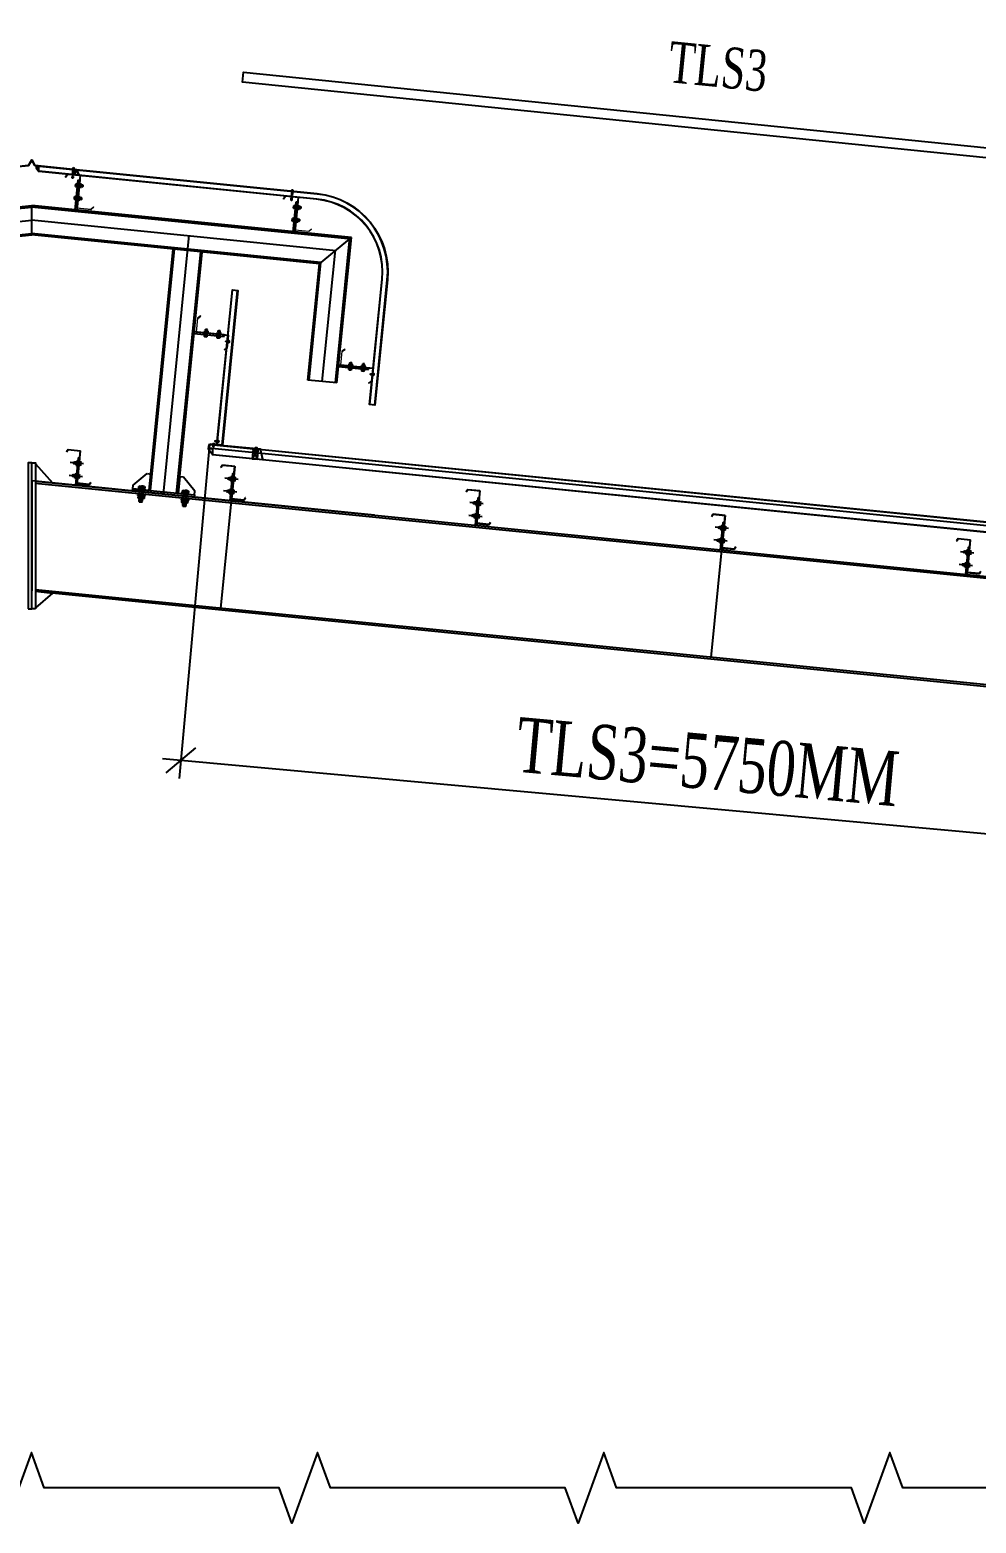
# Model space of a CAD drawing. Header units: inches. Extents: x 315041 to 662841, y -45540 to -35018.
# Drawn here: x 331687.3 to 331739.1, y -36460.6 to -36378.8 of the extents above; entities that cross this region are included whole.
import ezdxf

# ---------------------------------------------------------------- set-up
doc = ezdxf.new("R2010")
doc.units = ezdxf.units.IN
doc.header["$MEASUREMENT"] = 0
doc.linetypes.add('CENTER2', pattern=[28.575, 19.05, -3.175, 3.175, -3.175])
doc.linetypes.add('ketcau-1', pattern=[2, 1, 1])
for name, color, linetype in [('2', 2, 'Continuous'), ('251', 251, 'Continuous'), ('2NET-VE', 8, 'Continuous'), ('3', 3, 'Continuous'), ('5', 5, 'Continuous'), ('7', 7, 'Continuous'), ('8', 8, 'Continuous'), ('DIM', 8, 'Continuous'), ('flashing', 6, 'Continuous'), ('GIANG', 1, 'Continuous'), ('ketcau-8', 8, 'Continuous'), ('ROOFING', 4, 'Continuous'), ('STRUCTURE', 1, 'Continuous')]:
    doc.layers.add(name, color=color, linetype=linetype)
doc.layers.add('XG', color=128, linetype='Continuous', lineweight=13)
doc.styles.add('ST1', font='times.ttf', dxfattribs={"width": 0.7})
doc.dimstyles.new('100', dxfattribs={"dimtxt": 3, "dimasz": 1.5, "dimexe": 1, "dimexo": 0, "dimgap": 1, "dimtad": 1, "dimdec": 0, "dimlfac": 100, "dimzin": 0, "dimdsep": 46, "dimtxsty": 'ST1', "dimblk": 'OBLIQUE', "dimcen": 1, "dimdle": 1, "dimclrd": 8, "dimclre": 8, "dimclrt": 3, "dimadec": 0, "dimazin": 0, "dimtfac": 1, "dimtdec": 0, "dimtix": 1, "dimtmove": 1, "dimatfit": 3, "dimfxl": 0, "dimtfill": 1, "dimtolj": 1, "dimtzin": 0, "dimlwd": -1, "dimlwe": -1, "dimarcsym": 1})

# ---------------------------------------------------------------- blocks, each defined once
blk = doc.blocks.new('bl1')
at = {"layer": '8', "linetype": 'ketcau-1'}
for p, q in [((68, 400), (-100, 352)), ((100, 361), (-100, 304)), ((100, 313), (-100, 257)), ((-79, 226), (-79, 50)), ((79, 226), (79, 50))]:
    blk.add_line(p, q, dxfattribs=at)
for points in [[(-250, 0), (250, 0), (250, 50), (-250, 50)], [(-100, 250), (100, 250), (100, 400), (-100, 400)]]:
    blk.add_lwpolyline(points, close=True, dxfattribs=at)
blk.add_lwpolyline([(-200, 226, -0.4036469), (-79, 226, -0.3083553), (79, 226, -0.4058199), (200, 226, -2.464147)], format="xyb", dxfattribs=at)
for points in [[(-200, 226), (-200, 50), (200, 50), (200, 226)], [(145, 250), (-143, 250)]]:
    blk.add_lwpolyline(points, dxfattribs=at)
blk = doc.blocks.new('bl2')
at = {"layer": '8', "linetype": 'ketcau-1'}
for p, q in [((-79, 226), (-79, 50)), ((79, 226), (79, 50))]:
    blk.add_line(p, q, dxfattribs=at)
blk.add_lwpolyline([(-250, 0), (250, 0), (250, 50), (-250, 50)], close=True, dxfattribs=at)
blk.add_lwpolyline([(-200, 226, -0.4036469), (-79, 226, -0.3083553), (79, 226, -0.4058199), (200, 226, -2.464147)], format="xyb", dxfattribs=at)
for points in [[(-200, 226), (-200, 50), (200, 50), (200, 226)], [(145, 250), (-143, 250)]]:
    blk.add_lwpolyline(points, dxfattribs=at)
blk = doc.blocks.new('bllkm24')
at = {"layer": '251', "linetype": 'Continuous'}
h = blk.add_hatch(color=256, dxfattribs=at)
h.paths.add_polyline_path([(0.03, 0.063, -0.240581), (0.05, 0.074), (0.011, 0.074, -0.240581)])
h.paths.add_polyline_path([(-0.05, 0.074, -0.240581), (-0.03, 0.063, -0.240581), (-0.011, 0.074)])
h = blk.add_hatch(color=256, dxfattribs=at)
h.paths.add_polyline_path([(-0.035, -0.189, -0.192582), (-0.052, -0.196), (-0.017, -0.196, -0.192582)])
h.paths.add_polyline_path([(-0.017, -0.136), (-0.052, -0.136, -0.192582), (-0.035, -0.143, -0.192582)])
h.paths.add_polyline_path([(0.017, -0.136, -0.192582), (0.035, -0.143, -0.192582), (0.052, -0.136)])
h.paths.add_polyline_path([(0.035, -0.189, -0.192582), (0.017, -0.196), (0.052, -0.196, -0.192582)])
blk.add_line((0.03, 0.014), (0.03, 0.064), dxfattribs=at)
at = {"layer": '5', "linetype": 'Continuous', "ltscale": 0.2}
blk.add_line((0, 0.101), (0, -0.283), dxfattribs=at)
at = {"layer": '8', "linetype": 'Continuous'}
for p, q in [((-0.08, 0.014), (0.08, 0.014)), ((-0.08, 0.014), (-0.08, 0)), ((-0.08, 0), (0.08, 0)), ((-0.069, 0.014), (-0.069, 0.064)), ((-0.05, 0.074), (0.05, 0.074)), ((-0.04, -0.122), (-0.04, 0)), ((-0.03, 0.014), (-0.03, 0.064)), ((0.04, -0.122), (0.04, 0)), ((0.069, 0.014), (0.069, 0.064)), ((0.08, 0.014), (0.08, 0)), ((-0.08, -0.122), (0.08, -0.122)), ((-0.08, -0.122), (-0.08, -0.136)), ((-0.08, -0.136), (0.08, -0.136)), ((-0.069, -0.143), (-0.069, -0.189)), ((0.052, -0.196), (-0.052, -0.196)), ((0.049, -0.136), (-0.049, -0.136)), ((-0.04, -0.209), (-0.04, -0.196)), ((-0.032, -0.216), (-0.04, -0.209)), ((-0.04, -0.257), (-0.032, -0.252)), ((-0.032, -0.264), (-0.04, -0.257)), ((-0.035, -0.143), (-0.035, -0.189)), ((-0.035, -0.143), (-0.035, -0.189)), ((-0.032, -0.264), (0, -0.266)), ((-0.032, -0.264), (-0.032, -0.268)), ((0.032, -0.268), (-0.032, -0.268)), ((0.04, -0.205), (-0.02, -0.205)), ((-0.02, -0.205), (0.032, -0.21)), ((0, -0.268), (0, -0.266)), ((0, -0.266), (0, -0.268)), ((0.032, -0.21), (0.04, -0.205)), ((0.04, -0.217), (0.032, -0.21)), ((0.032, -0.222), (0.04, -0.217)), ((0.036, -0.262), (0.032, -0.258)), ((0.032, -0.268), (0.036, -0.262)), ((0.035, -0.143), (0.035, -0.189)), ((0.04, -0.205), (0.04, -0.196)), ((0.069, -0.143), (0.069, -0.189)), ((0.08, -0.122), (0.08, -0.136))]:
    blk.add_line(p, q, dxfattribs=at)
for points in [[(-0.032, -0.228), (-0.04, -0.221), (-0.032, -0.216), (0.032, -0.222), (0.04, -0.229), (0.032, -0.234)], [(-0.032, -0.24), (-0.04, -0.233), (-0.032, -0.228), (0.032, -0.234), (0.04, -0.241), (0.032, -0.246)], [(-0.032, -0.252), (-0.04, -0.245), (-0.032, -0.24), (0.032, -0.246), (0.04, -0.253), (0.032, -0.258)]]:
    blk.add_lwpolyline(points, close=True, dxfattribs=at)
for centre, radius, start, end in [((-0.05, 0.049), 0.0243, 35.0994, 142.2338), ((-0.01, 0.049), 0.0243, 89.2082, 144.9006), ((0.01, 0.049), 0.0243, 35.0994, 90.7918), ((0.05, 0.049), 0.0243, 37.7662, 144.9006), ((-0.052, -0.161), 0.0251, 46.3972, 133.6028), ((-0.052, -0.171), 0.0251, 226.3972, 313.6028), ((-0.017, -0.161), 0.0251, 90, 133.6028), ((-0.017, -0.171), 0.0251, 226.3972, 270), ((0.017, -0.161), 0.0251, 46.3972, 90), ((0.017, -0.171), 0.0251, 270, 313.6028), ((0.052, -0.161), 0.0251, 46.3972, 133.6028), ((0.052, -0.171), 0.0251, 226.3972, 313.6028)]:
    blk.add_arc(centre, radius, start, end, dxfattribs=at)
blk = doc.blocks.new('*U235')
at = {"layer": '2NET-VE', "ltscale": 0.5}
for p, q in [((0, 8), (9, 8)), ((23, 7), (23, 7)), ((0, -8), (9, -8)), ((23, -7), (23, -7))]:
    blk.add_line(p, q, dxfattribs=at)
at = {"layer": '7', "linetype": 'Continuous'}
for p, q in [((22, 6), (23, 8)), ((22, -6), (24, 6)), ((23, 8), (24, 6)), ((24, 6), (25, 8)), ((24, -6), (26, 6)), ((25, 8), (26, 6)), ((26, 6), (27, 8)), ((26, -6), (28, 6)), ((27, 8), (28, 6)), ((28, 6), (29, 8)), ((28, -6), (30, 6)), ((29, 8), (30, 6)), ((30, 6), (31, 8)), ((30, -6), (32, 6)), ((30, -6), (32, 6)), ((31, 8), (32, 6)), ((32, 6), (33, 8)), ((32, -6), (34, 6)), ((33, 8), (34, 6)), ((34, 6), (35, 8)), ((34, -6), (35, 6)), ((34, -6), (35, 6)), ((34, -6), (35, 6)), ((35, 8), (35, 6)), ((35, 6), (37, 8)), ((36, -6), (37, 6)), ((37, 8), (37, 6)), ((42, 6), (37, 6)), ((42, 6), (42, -6)), ((22, -6), (23, -8)), ((22, -6), (22, -6)), ((22, -6), (22, -6)), ((23, -8), (24, -6)), ((24, -6), (25, -8)), ((25, -8), (26, -6)), ((26, -6), (27, -8)), ((27, -8), (28, -6)), ((28, -6), (29, -8)), ((29, -8), (30, -6)), ((30, -6), (31, -8)), ((31, -8), (32, -6)), ((32, -6), (33, -8)), ((33, -8), (34, -6)), ((34, -6), (35, -8)), ((35, -8), (36, -6)), ((36, -6), (42, -6))]:
    blk.add_line(p, q, dxfattribs=at)
at = {"layer": '8', "linetype": 'Continuous'}
for p, q in [((-10, 9), (-10, 12)), ((-10, -12), (-10, 12)), ((-1, 15), (-9, 15)), ((-1, 9), (-9, 9)), ((0, 9), (0, 12)), ((0, -12), (0, 12)), ((9, -18), (9, 18)), ((9, 18), (11, 18)), ((11, -18), (11, 18)), ((11, 9), (11, 12)), ((11, -12), (11, 12)), ((12, 15), (21, 15)), ((13, 9), (20, 9)), ((22, 9), (22, 12)), ((22, -12), (22, 12)), ((-10, -9), (-10, -12)), ((-1, -9), (-9, -9)), ((-9, -15), (-1, -15)), ((0, -9), (0, -12)), ((9, -18), (11, -18)), ((11, -9), (11, -12)), ((21, -15), (12, -15)), ((13, -9), (20, -9)), ((22, -9), (22, -12))]:
    blk.add_line(p, q, dxfattribs=at)
at = {"layer": '8', "ltscale": 10}
blk.add_line((-33, 0), (65, 0), dxfattribs=at)
at = {"layer": '8', "linetype": 'Continuous'}
for centre, radius, start, end in [((-5, 12), 5.58, 146.602, 180), ((-6, 12), 4.1, 180, 228.5476), ((-6, 6), 4.1, 131.4524, 180), ((-6, 12), 5.58, 0, 33.398), ((-4, 12), 4.1, 311.4524, 0), ((-4, 6), 4.1, 0, 48.5476), ((17, 12), 5.58, 146.602, 180), ((16, 12), 4.1, 180, 228.5476), ((16, 6), 4.1, 131.4524, 180), ((18, 12), 4.1, 311.4524, 0), ((18, 6), 4.1, 0, 48.5476), ((16, 12), 5.58, 0, 33.398), ((-6, -6), 4.1, 180, 228.5476), ((-6, -12), 4.1, 131.4524, 180), ((-5, -12), 5.58, 180, 213.398), ((-4, -6), 4.1, 311.4524, 0), ((-4, -12), 4.1, 0, 48.5476), ((-6, -12), 5.58, 326.602, 0), ((16, -6), 4.1, 180, 228.5476), ((16, -12), 4.1, 131.4524, 180), ((17, -12), 5.58, 180, 213.398), ((18, -6), 4.1, 311.4524, 0), ((18, -12), 4.1, 0, 48.5476), ((16, -12), 5.58, 326.602, 0)]:
    blk.add_arc(centre, radius, start, end, dxfattribs=at)
blk = doc.blocks.new('*U234')
at = {"layer": '2NET-VE', "ltscale": 0.5}
for p, q in [((0, 8), (9, 8)), ((23, 7), (23, 7)), ((0, -8), (9, -8)), ((23, -7), (23, -7))]:
    blk.add_line(p, q, dxfattribs=at)
at = {"layer": '7', "linetype": 'Continuous'}
for p, q in [((22, 6), (23, 8)), ((22, -6), (24, 6)), ((23, 8), (24, 6)), ((24, 6), (25, 8)), ((24, -6), (26, 6)), ((25, 8), (26, 6)), ((26, 6), (27, 8)), ((26, -6), (28, 6)), ((27, 8), (28, 6)), ((28, 6), (29, 8)), ((28, -6), (30, 6)), ((29, 8), (30, 6)), ((30, 6), (31, 8)), ((30, -6), (32, 6)), ((30, -6), (32, 6)), ((31, 8), (32, 6)), ((32, 6), (33, 8)), ((32, -6), (34, 6)), ((33, 8), (34, 6)), ((34, 6), (35, 8)), ((34, -6), (35, 6)), ((34, -6), (35, 6)), ((34, -6), (35, 6)), ((35, 8), (35, 6)), ((35, 6), (37, 8)), ((36, -6), (37, 6)), ((37, 8), (37, 6)), ((42, 6), (37, 6)), ((42, 6), (42, -6)), ((22, -6), (23, -8)), ((22, -6), (22, -6)), ((22, -6), (22, -6)), ((23, -8), (24, -6)), ((24, -6), (25, -8)), ((25, -8), (26, -6)), ((26, -6), (27, -8)), ((27, -8), (28, -6)), ((28, -6), (29, -8)), ((29, -8), (30, -6)), ((30, -6), (31, -8)), ((31, -8), (32, -6)), ((32, -6), (33, -8)), ((33, -8), (34, -6)), ((34, -6), (35, -8)), ((35, -8), (36, -6)), ((36, -6), (42, -6))]:
    blk.add_line(p, q, dxfattribs=at)
at = {"layer": '8', "linetype": 'Continuous'}
for p, q in [((-10, 9), (-10, 12)), ((-10, -12), (-10, 12)), ((-1, 15), (-9, 15)), ((-1, 9), (-9, 9)), ((0, 9), (0, 12)), ((0, -12), (0, 12)), ((9, -18), (9, 18)), ((9, 18), (11, 18)), ((11, -18), (11, 18)), ((11, 9), (11, 12)), ((11, -12), (11, 12)), ((12, 15), (21, 15)), ((13, 9), (20, 9)), ((22, 9), (22, 12)), ((22, -12), (22, 12)), ((-10, -9), (-10, -12)), ((-1, -9), (-9, -9)), ((-9, -15), (-1, -15)), ((0, -9), (0, -12)), ((9, -18), (11, -18)), ((11, -9), (11, -12)), ((21, -15), (12, -15)), ((13, -9), (20, -9)), ((22, -9), (22, -12))]:
    blk.add_line(p, q, dxfattribs=at)
at = {"layer": '8', "ltscale": 10}
blk.add_line((-33, 0), (65, 0), dxfattribs=at)
at = {"layer": '8', "linetype": 'Continuous'}
for centre, radius, start, end in [((-5, 12), 5.58, 146.602, 180), ((-6, 12), 4.1, 180, 228.5476), ((-6, 6), 4.1, 131.4524, 180), ((-6, 12), 5.58, 0, 33.398), ((-4, 12), 4.1, 311.4524, 0), ((-4, 6), 4.1, 0, 48.5476), ((17, 12), 5.58, 146.602, 180), ((16, 12), 4.1, 180, 228.5476), ((16, 6), 4.1, 131.4524, 180), ((18, 12), 4.1, 311.4524, 0), ((18, 6), 4.1, 0, 48.5476), ((16, 12), 5.58, 0, 33.398), ((-6, -6), 4.1, 180, 228.5476), ((-6, -12), 4.1, 131.4524, 180), ((-5, -12), 5.58, 180, 213.398), ((-4, -6), 4.1, 311.4524, 0), ((-4, -12), 4.1, 0, 48.5476), ((-6, -12), 5.58, 326.602, 0), ((16, -6), 4.1, 180, 228.5476), ((16, -12), 4.1, 131.4524, 180), ((17, -12), 5.58, 180, 213.398), ((18, -6), 4.1, 311.4524, 0), ((18, -12), 4.1, 0, 48.5476), ((16, -12), 5.58, 326.602, 0)]:
    blk.add_arc(centre, radius, start, end, dxfattribs=at)
blk = doc.blocks.new('XM150')
at = {"layer": '2', "ltscale": 0.015}
for p, q in [((68.9, 180), (0.9, 180)), ((0.9, 1.1), (0.9, 180)), ((2, 178.9), (2, 0)), ((2, 178.9), (68.3, 178.9)), ((75.4, 166.5), (68.3, 178.9)), ((68.9, 180), (76.4, 167)), ((76.4, 167), (75.4, 166.5)), ((-73.5, 13), (-72.5, 13.5)), ((-66, 0), (-73.5, 13)), ((-72.5, 13.5), (-65.4, 1.1)), ((2, 0), (-66, 0)), ((-65.4, 1.1), (0.9, 1.1))]:
    blk.add_line(p, q, dxfattribs=at)
at = {"layer": '5'}
blk.add_lwpolyline([(8, -10), (8, 140), (2, 140), (2, -10), (8, -10)], close=True, dxfattribs=at)
at = {"layer": 'GIANG', "xscale": 0.7499999999999999, "yscale": 0.7499999999999999, "zscale": 0.7499999999999999}
for name, p in [('*U235', (0.9, 110)), ('*U234', (0.9, 40))]:
    blk.add_blockref(name, p, dxfattribs=at)
blk = doc.blocks.new('vit 5')
at = {"layer": 'STRUCTURE', "color": 1, "linetype": 'Continuous'}
for p, q in [((-23619.1, 33070.9), (-23617.7, 33071.3)), ((-23619.1, 33070.8), (-23619.1, 33070.9)), ((-23619.1, 33070.9), (-23615.1, 33070.9)), ((-23615.1, 33070.8), (-23619.1, 33070.8)), ((-23615.1, 33070.4), (-23619, 33070.4)), ((-23618.7, 33071.6), (-23615.5, 33071.6)), ((-23618.7, 33071.3), (-23617.9, 33071.3)), ((-23618.1, 33071.6), (-23618.1, 33072.5)), ((-23618.1, 33071.6), (-23618, 33072.3)), ((-23618, 33072.6), (-23616.1, 33072.6)), ((-23618, 33070.1), (-23616.2, 33070.4)), ((-23617.9, 33071.3), (-23616.3, 33071.3)), ((-23617.7, 33071.3), (-23616.4, 33071.3)), ((-23617.7, 33071.3), (-23617.7, 33071.3)), ((-23617.7, 33070.3), (-23617.7, 33070.4)), ((-23617.7, 33070), (-23617.7, 33069.8)), ((-23617.1, 33072.3), (-23617.1, 33071.6)), ((-23617, 33071.6), (-23616.9, 33072.3)), ((-23616.4, 33071.3), (-23615.1, 33070.9)), ((-23616.4, 33071.3), (-23616.4, 33071.3)), ((-23616.4, 33070.2), (-23616.4, 33070)), ((-23616.3, 33071.3), (-23615.5, 33071.3)), ((-23616.1, 33072.3), (-23616, 33071.6)), ((-23616, 33071.6), (-23616, 33072.5)), ((-23615.1, 33070.9), (-23615.1, 33070.8)), ((-23618, 33069.6), (-23616.2, 33069.9)), ((-23618, 33069.1), (-23616.2, 33069.4)), ((-23618, 33068.6), (-23616.2, 33068.9)), ((-23618, 33064.9), (-23616.2, 33065.2)), ((-23618, 33064.4), (-23616.2, 33064.7)), ((-23618, 33063.9), (-23616.2, 33064.2)), ((-23618, 33063.4), (-23616.2, 33063.7)), ((-23618, 33062.9), (-23616.2, 33063.2)), ((-23618, 33062.4), (-23616.2, 33062.7)), ((-23618, 33061.9), (-23616.2, 33062.2)), ((-23618, 33061.5), (-23616.2, 33061.7)), ((-23618, 33061), (-23616.2, 33061.2)), ((-23618, 33060.5), (-23616.2, 33060.7)), ((-23618, 33060), (-23616.2, 33060.3)), ((-23618, 33059.5), (-23616.2, 33059.8)), ((-23618, 33059), (-23616.2, 33059.3)), ((-23618, 33058.5), (-23616.2, 33058.8)), ((-23618, 33058), (-23616.2, 33058.3)), ((-23618, 33057.5), (-23616.2, 33057.8)), ((-23618, 33057.1), (-23616.7, 33057.3)), ((-23617.7, 33069.5), (-23617.7, 33069.3)), ((-23617.7, 33069), (-23617.7, 33068.9)), ((-23617.7, 33068.5), (-23617.7, 33065.3)), ((-23617.7, 33065.3), (-23617.7, 33065.1)), ((-23617.7, 33064.8), (-23617.7, 33064.6)), ((-23617.7, 33064.3), (-23617.7, 33064.1)), ((-23617.7, 33063.8), (-23617.7, 33063.6)), ((-23617.7, 33063.3), (-23617.7, 33063.1)), ((-23617.7, 33062.8), (-23617.7, 33062.6)), ((-23617.7, 33062.3), (-23617.7, 33062.2)), ((-23617.7, 33061.8), (-23617.7, 33061.7)), ((-23617.7, 33061.4), (-23617.7, 33061.2)), ((-23617.7, 33060.9), (-23617.7, 33060.7)), ((-23617.7, 33060.4), (-23617.7, 33060.2)), ((-23617.7, 33059.9), (-23617.7, 33059.7)), ((-23617.7, 33059.4), (-23617.7, 33059.2)), ((-23617.7, 33058.9), (-23617.7, 33058.7)), ((-23617.7, 33058.4), (-23617.7, 33058.2)), ((-23617.7, 33057.9), (-23617.7, 33057.7)), ((-23617.7, 33057), (-23616.8, 33057.2)), ((-23617.7, 33054.4), (-23617.6, 33054.6)), ((-23617.6, 33067.6), (-23617.6, 33066.6)), ((-23617.1, 33067.6), (-23617.1, 33066.6)), ((-23616.8, 33067.6), (-23616.8, 33066.6)), ((-23616.6, 33054.7), (-23616.4, 33057.5)), ((-23616.4, 33069.7), (-23616.4, 33069.5)), ((-23616.4, 33069.2), (-23616.4, 33069)), ((-23616.4, 33068.7), (-23616.4, 33065.5)), ((-23616.4, 33065.5), (-23616.4, 33065.3)), ((-23616.4, 33065), (-23616.4, 33064.8)), ((-23616.4, 33064.5), (-23616.4, 33064.3)), ((-23616.4, 33064), (-23616.4, 33063.8)), ((-23616.4, 33063.5), (-23616.4, 33063.3)), ((-23616.4, 33063), (-23616.4, 33062.8)), ((-23616.4, 33062.5), (-23616.4, 33062.3)), ((-23616.4, 33062), (-23616.4, 33061.8)), ((-23616.4, 33061.5), (-23616.4, 33061.4)), ((-23616.4, 33061), (-23616.4, 33060.9)), ((-23616.4, 33060.6), (-23616.4, 33060.4)), ((-23616.4, 33060.1), (-23616.4, 33059.9)), ((-23616.4, 33059.6), (-23616.4, 33059.4)), ((-23616.4, 33059.1), (-23616.4, 33058.9)), ((-23616.4, 33058.6), (-23616.4, 33058.4)), ((-23616.4, 33058.1), (-23616.4, 33057.9)), ((-23616.4, 33057.4), (-23616.2, 33057.4))]:
    blk.add_line(p, q, dxfattribs=at)
for points in [[(-23618, 33070.1), (-23617.7, 33070.3), (-23617.1, 33070.4)], [(-23616.2, 33070.4), (-23616.2, 33070.4), (-23616.4, 33070.2), (-23617.7, 33070), (-23618, 33070.1)], [(-23618, 33069.6), (-23617.7, 33069.8), (-23616.4, 33070), (-23616.2, 33069.9), (-23616.4, 33069.7), (-23617.7, 33069.5), (-23618, 33069.6)], [(-23618, 33069.1), (-23617.7, 33069.3), (-23616.4, 33069.5), (-23616.2, 33069.4), (-23616.4, 33069.2), (-23617.7, 33069), (-23618, 33069.1)], [(-23618, 33068.6), (-23617.7, 33068.9), (-23616.4, 33069), (-23616.2, 33068.9), (-23616.4, 33068.7), (-23617.7, 33068.5), (-23618, 33068.6)], [(-23618, 33064.9), (-23617.7, 33065.1), (-23616.4, 33065.3), (-23616.2, 33065.2), (-23616.4, 33065), (-23617.7, 33064.8), (-23618, 33064.9)], [(-23618, 33064.4), (-23617.7, 33064.6), (-23616.4, 33064.8), (-23616.2, 33064.7), (-23616.4, 33064.5), (-23617.7, 33064.3), (-23618, 33064.4)], [(-23618, 33063.9), (-23617.7, 33064.1), (-23616.4, 33064.3), (-23616.2, 33064.2), (-23616.4, 33064), (-23617.7, 33063.8), (-23618, 33063.9)], [(-23618, 33063.4), (-23617.7, 33063.6), (-23616.4, 33063.8), (-23616.2, 33063.7), (-23616.4, 33063.5), (-23617.7, 33063.3), (-23618, 33063.4)], [(-23618, 33062.9), (-23617.7, 33063.1), (-23616.4, 33063.3), (-23616.2, 33063.2), (-23616.4, 33063), (-23617.7, 33062.8), (-23618, 33062.9)], [(-23618, 33062.4), (-23617.7, 33062.6), (-23616.4, 33062.8), (-23616.2, 33062.7), (-23616.4, 33062.5), (-23617.7, 33062.3), (-23618, 33062.4)], [(-23618, 33061.9), (-23617.7, 33062.2), (-23616.4, 33062.3), (-23616.2, 33062.2), (-23616.4, 33062), (-23617.7, 33061.8), (-23618, 33061.9)], [(-23618, 33061.5), (-23617.7, 33061.7), (-23616.4, 33061.8), (-23616.2, 33061.7), (-23616.4, 33061.5), (-23617.7, 33061.3), (-23618, 33061.5)], [(-23618, 33061), (-23617.7, 33061.2), (-23616.4, 33061.4), (-23616.2, 33061.2), (-23616.4, 33061), (-23617.7, 33060.9), (-23618, 33061)], [(-23618, 33060.5), (-23617.7, 33060.7), (-23616.4, 33060.9), (-23616.2, 33060.7), (-23616.4, 33060.6), (-23617.7, 33060.4), (-23618, 33060.5)], [(-23618, 33060), (-23617.7, 33060.2), (-23616.4, 33060.4), (-23616.2, 33060.3), (-23616.4, 33060.1), (-23617.7, 33059.9), (-23618, 33060)], [(-23618, 33059.5), (-23617.7, 33059.7), (-23616.4, 33059.9), (-23616.2, 33059.8), (-23616.4, 33059.6), (-23617.7, 33059.4), (-23618, 33059.5)], [(-23618, 33059), (-23617.7, 33059.2), (-23616.4, 33059.4), (-23616.2, 33059.3), (-23616.4, 33059.1), (-23617.7, 33058.9), (-23618, 33059)], [(-23618, 33058.5), (-23617.7, 33058.7), (-23616.4, 33058.9), (-23616.2, 33058.8), (-23616.4, 33058.6), (-23617.7, 33058.4), (-23618, 33058.5)], [(-23618, 33058), (-23617.7, 33058.2), (-23616.4, 33058.4), (-23616.2, 33058.3), (-23616.4, 33058.1), (-23617.7, 33057.9), (-23618, 33058)], [(-23618, 33057.5), (-23617.7, 33057.7), (-23616.4, 33057.9), (-23616.2, 33057.8), (-23616.4, 33057.6), (-23617.7, 33057.4), (-23618, 33057.5)], [(-23618, 33057.1), (-23617.7, 33057.3), (-23616.6, 33057.5)], [(-23617.7, 33057), (-23617.7, 33057), (-23618, 33057.1)], [(-23617.7, 33057), (-23617.7, 33054.4), (-23617.1, 33053.8)], [(-23617.4, 33066.6), (-23617.4, 33067.6)], [(-23617.3, 33054.6), (-23617, 33053.8), (-23616.4, 33054.3), (-23616.4, 33057.6)], [(-23617, 33066.6), (-23617, 33067.6)], [(-23617, 33053.8), (-23616.7, 33054.4)], [(-23616.6, 33066.6), (-23616.6, 33067.6)], [(-23616.4, 33057.9), (-23616.4, 33058)], [(-23616.4, 33057.5), (-23616.4, 33057.5), (-23616.2, 33057.4), (-23616.4, 33057.2)]]:
    blk.add_lwpolyline(points, dxfattribs=at)
for centre, major_axis, ratio, start_param, end_param in [((-23620.2, 33070.4), (-0.822, 0.822), 1, 3.915086, 4.236522), ((-23618.6, 33071.4), (0.0956, 0.0956), 1, 0.954633, 3.757756), ((-23618, 33072.5), (-0.0943, 0.0943), 1, -0.785398, 0.785398), ((-23617.6, 33071.8), (0.508, 0.508), 1, 0.131933, 1.438864), ((-23616.5, 33071.8), (0.508, 0.508), 1, 0.131933, 1.438864), ((-23616.1, 33072.5), (-0.0943, 0.0943), 1, 3.926991, 5.497787), ((-23615.5, 33071.4), (-0.1, 0.1), 1, 2.701137, 5.152845), ((-23613.9, 33070.4), (-1.15, 0.17), 0.90746, -0.177273, 0.177273), ((-23617.5, 33067.6), (0.0589, 0.0589), 1, 5.497786, 8.639379), ((-23617.5, 33066.6), (0.0589, 0.0589), 1, 2.356194, 5.497786), ((-23617.4, 33054.5), (-0.076, 0.152), 0.752568, -1.468408, 0.606812), ((-23617.1, 33067.6), (0.0589, 0.0589), 1, 5.497786, 8.639379), ((-23617.1, 33066.6), (0.0589, 0.0589), 1, 2.356194, 5.497786), ((-23617, 33053.8), (0.0625, 0.0625), 1, 3.247504, 4.281237), ((-23616.7, 33067.6), (0.0589, 0.0589), 1, 5.497786, 8.639379), ((-23616.7, 33066.6), (0.0589, 0.0589), 1, 2.356194, 5.497786), ((-23617.2, 33057.5), (0.363, 0.363), 1, 4.808661, 5.407478), ((-23617.2, 33054.7), (0.416, 0.416), 1, 4.859665, 5.449971), ((-23616.5, 33057.4), (0.0836, 0.0836), 1, 5.766736, 8.502032)]:
    blk.add_ellipse(centre, major_axis=major_axis, ratio=ratio, start_param=start_param, end_param=end_param, dxfattribs=at)
blk = doc.blocks.new('Short_Self_drilling')
at = {"layer": 'STRUCTURE', "color": 1, "linetype": 'Continuous'}
for p, q in [((6.4, 1.7), (-6.4, 1.7)), ((5.1, 3.8), (-5.1, 3.8)), ((-2.6, 2.9), (-5.1, 2.9)), ((-3.4, 3.8), (-3.4, 6.8)), ((3, 7.2), (-3, 7.2)), ((2.6, 2.9), (-2.6, 2.9)), ((-2.1, 2.8), (-2.1, 2.9)), ((6.3, 0), (0, 0)), ((2.2, 2.8), (2.2, 2.9)), ((2.2, -0.5), (2.2, 0)), ((5.1, 2.9), (2.6, 2.9)), ((3.4, 3.8), (3.4, 6.8)), ((3, -1.2), (-2.7, -0.2)), ((3, -2.7), (-2.7, -1.8)), ((3, -4.2), (-2.7, -3.3)), ((3, -5.8), (-2.7, -4.8)), ((3, -7.3), (-2.7, -6.3)), ((-1.9, -8), (-2.7, -7.9)), ((-2.1, -1.4), (-2.1, -0.9)), ((-2.1, -2.9), (-2.1, -2.4)), ((-2.1, -4.4), (-2.1, -3.9)), ((-2.1, -6), (-2.1, -5.4)), ((-2.1, -7.5), (-2.1, -7)), ((-2.1, -12.3), (-2.1, -8.5)), ((3, -8.8), (-1.1, -8.1)), ((2.1, -12.3), (2.1, -9.1)), ((2.2, -2), (2.2, -1.5)), ((2.2, -3.6), (2.2, -3)), ((2.2, -5.1), (2.2, -4.6)), ((2.2, -6.6), (2.2, -6.1)), ((2.2, -8.1), (2.2, -7.6))]:
    blk.add_line(p, q, dxfattribs=at)
blk.add_lwpolyline([(6.4, 1.3), (6.4, 1.7), (2.1, 2.8), (-2.1, 2.8), (-6.4, 1.7), (-6.4, 1.3)], close=True, dxfattribs=at)
for points in [[(-6.4, 1.3, -0.088869), (-6.3, 0), (0, 0)], [(-0.1, 3.8), (-0.3, 6.2, 0.338878), (-3.1, 6.2), (-3.3, 3.8)], [(3.3, 3.8), (3.1, 6.2, 0.338878), (0.3, 6.2), (0.1, 3.8)], [(2.1, -12.3), (0.2, -14.2, -0.333596), (-0.2, -14.2), (-2.1, -12.3)], [(-0.1, -14), (-1, -12.2, -0.148657), (-1.4, -11.2), (-2, -7.7, -0.815006), (-1.2, -7.8, 0.150833), (-0.8, -8.7)], [(2.1, -12.3), (1.7, -11.7, 0.52242), (0.9, -11.7), (-0.2, -14.2)]]:
    blk.add_lwpolyline(points, format="xyb", dxfattribs=at)
for points in [[(3, -1.2), (2.2, -1.5), (-2.1, -0.8), (-2.7, -0.2), (-2.4, 0)], [(3, -2.7), (2.2, -3), (-2.1, -2.4), (-2.7, -1.8), (-2.1, -1.4), (2.2, -2), (3, -2.7)], [(3, -4.2), (2.2, -4.6), (-2.1, -3.9), (-2.7, -3.3), (-2.1, -2.9), (2.2, -3.6), (3, -4.2)], [(3, -5.8), (2.2, -6.1), (-2.1, -5.4), (-2.7, -4.8), (-2.1, -4.4), (2.2, -5.1), (3, -5.8)], [(3, -7.3), (2.2, -7.6), (-2.1, -7), (-2.7, -6.3), (-2.1, -6), (2.2, -6.6), (3, -7.3)], [(-1.8, -8.5), (-2.1, -8.5), (-2.7, -7.9), (-2.1, -7.5), (-1.8, -7.5)], [(-1.3, -7.6), (2.2, -8.1), (3, -8.8)], [(-1.2, 0), (2.2, -0.5), (3, -1.2)], [(3, -8.8), (2.2, -9.1), (-0.8, -8.7)]]:
    blk.add_lwpolyline(points, dxfattribs=at)
for centre, radius, start, end in [((-5, 3.3), 0.455, 109.79487, 250.26739), ((-3, 6.8), 0.429, 90.03113, 180.03113), ((3, 6.8), 0.429, 0.03113, 90.03113), ((5.1, 3.3), 0.435, 279.72757, 80.33469), ((10, 0.2), 3.74, 162.29632, 182.61031)]:
    blk.add_arc(centre, radius, start, end, dxfattribs=at)
blk = doc.blocks.new('*U238')
at = {"layer": '2', "xscale": 0.008333333333333335, "yscale": 0.008333333333333335, "zscale": 0.008333333333333335, "rotation": 5.710593137616317}
blk.add_blockref('XM150', (0.083, -0.704), dxfattribs=at)
blk = doc.blocks.new('*U239')
at = {"layer": 'DIM', "color": 0, "linetype": 'ByBlock', "lineweight": -2, "transparency": 16777216}
for p in [(0, 0), (-11.194, -1.119), (-22.388, -2.239), (-33.583, -3.358)]:
    blk.add_blockref('*U238', p, dxfattribs=at)
blk = doc.blocks.new('_Oblique')
at = {"color": 0, "linetype": 'ByBlock', "lineweight": -2}
blk.add_line((-0.5, -0.5), (0.5, 0.5), dxfattribs=at)
blk = doc.blocks.new('*D792')
at = {"layer": '2', "color": 8, "linetype": 'Continuous', "transparency": 16777216}
for p, q in [((331697.127, -36401.53), (331695.454, -36419.834)), ((331754.348, -36407.263), (331752.72, -36425.068)), ((331753.807, -36424.163), (331694.55, -36418.747))]:
    blk.add_line(p, q, dxfattribs=at)
at = {"layer": 'Defpoints', "color": 0, "transparency": 16777216}
for p in [(331697.127, -36401.53), (331754.348, -36407.263), (331695.545, -36418.838)]:
    blk.add_point(p, dxfattribs=at)
at = {"layer": '2', "color": 8, "transparency": 16777216, "xscale": 1.5, "yscale": 1.5, "zscale": 1.5}
for p, rotation in [((331695.545, -36418.838), 174.7778963084223), ((331752.811, -36424.072), 354.7778963084223)]:
    blk.add_blockref('_Oblique', p, dxfattribs=dict(at, rotation=rotation))
at = {"layer": '2', "color": 3, "transparency": 16777216, "insert": (331724.409, -36418.932), "char_height": 3, "attachment_point": 5, "rotation": 354.7779, "style": 'ST1', "bg_fill": 3, "box_fill_scale": 1.25, "bg_fill_color": 256, "bg_fill_true_color": 13158600, "bg_fill_transparency": 0}
blk.add_mtext('\\A1;TLS3=5750MM', dxfattribs=at)

msp = doc.modelspace()

# ---------------------------------------------------------------- hatches: boundary and pattern name
h = msp.add_hatch()
h.set_pattern_fill('HONEY', color=8, scale=0.15, angle=-0.878775, style=0)
h.set_pattern_definition([(180.87877464, (341420.352154, -35119.209135), (-0.028370732385, 0.015804715804), [0.01875, -0.0375]), (60.87877464, (341420.352154, -35119.209135), (0.027872651578, 0.016667417068), [0.01875, -0.0375]), (120.87877464, (341420.352154, -35119.209135), (-0.000498080807, 0.03247213287), [-0.0375, 0.01875])])
h.paths.add_polyline_path([(331689.778, -36386.4916), (331689.6291, -36386.4774), (331689.6024, -36386.7562), (331689.7513, -36386.7703)])

# ---------------------------------------------------------------- linework, layer by layer
at = {"color": 8}
for p, q in [((331689.778, -36386.4916), (331689.7513, -36386.7703)), ((331699.7973, -36401.8178), (331699.4686, -36402.3176)), ((331699.7445, -36402.3452), (331699.5213, -36401.7902))]:
    msp.add_line(p, q, dxfattribs=at)
at = {"color": 2, "true_color": 0xe7eb14}
msp.add_lwpolyline([(331754.3976, -36387.3409), (331698.9398, -36381.6986), (331698.9899, -36381.1509), (331754.4477, -36386.7931)], close=True, dxfattribs=at)
at = {"color": 8}
for points in [[(331689.778, -36386.4916), (331689.6291, -36386.4774), (331689.6024, -36386.7562), (331689.7513, -36386.7703)], [(331699.7973, -36401.8178), (331699.5213, -36401.7902), (331699.4686, -36402.3176), (331699.7445, -36402.3452)]]:
    msp.add_lwpolyline(points, close=True, dxfattribs=at)
at = {"color": 132, "true_color": 0x26d9d9, "const_width": 0.03}
for points in [[(331689.778, -36386.4916), (331689.7513, -36386.7703)], [(331699.7973, -36401.8178), (331699.7445, -36402.3452)]]:
    msp.add_lwpolyline(points, dxfattribs=at)
at = {"color": 1}
msp.add_lwpolyline([(331697.5389, -36401.2257), (331697.5052, -36401.5635), (331697.1537, -36401.5283), (331697.1522, -36401.5433), (331697.5186, -36401.5799), (331697.5539, -36401.2272)], close=True, dxfattribs=at)
at = {"layer": '2', "color": 9}
for p, q in [((331669.8697, -36390.2049), (331687.3824, -36388.4537)), ((331669.8777, -36390.2846), (331687.3903, -36388.5333)), ((331704.887, -36390.2846), (331687.3744, -36388.5333)), ((331687.3824, -36389.9612), (331687.3824, -36388.4537)), ((331704.895, -36390.2049), (331687.3824, -36388.4537)), ((331687.3824, -36389.9612), (331687.3824, -36388.4537)), ((331670.6956, -36390.9264), (331687.3873, -36389.2572)), ((331704.0691, -36390.9264), (331687.3774, -36389.2572)), ((331671.5334, -36391.5662), (331687.3843, -36389.9811)), ((331671.621, -36391.6378), (331687.3923, -36390.0607)), ((331703.1437, -36391.6378), (331687.3724, -36390.0607)), ((331703.2313, -36391.5662), (331687.3804, -36389.9811)), ((331694.5964, -36404.2499), (331696.0143, -36390.0706)), ((331703.1437, -36391.6378), (331704.895, -36390.2049)), ((331704.0194, -36398.1573), (331704.8154, -36390.197)), ((331704.099, -36398.1652), (331704.895, -36390.2049)), ((331693.8123, -36404.0509), (331695.1337, -36390.8368)), ((331693.8919, -36404.0589), (331695.2133, -36390.8448)), ((331695.3247, -36404.2021), (331696.6462, -36390.988)), ((331695.4043, -36404.2101), (331696.7258, -36390.996)), ((331703.303, -36398.0856), (331704.0244, -36390.8716)), ((331702.5069, -36398.006), (331703.1437, -36391.6378)), ((331702.5865, -36398.014), (331703.2313, -36391.5662)), ((331704.099, -36398.1652), (331702.5069, -36398.006)), ((331687.5824, -36402.5985), (331688.5231, -36403.6414)), ((331706.1675, -36405.407), (331687.3824, -36403.5285)), ((331687.3824, -36403.5285), (331687.3824, -36409.5584)), ((331687.5724, -36403.648), (331817.0128, -36416.592)), ((331687.5824, -36403.5485), (331817.1328, -36416.5035)), ((331698.3153, -36404.6218), (331697.7263, -36410.5124)), ((331725.1813, -36407.3084), (331724.5923, -36413.199)), ((331687.5824, -36409.5784), (331777.3233, -36418.5525)), ((331687.5923, -36409.4789), (331777.3333, -36418.453))]:
    msp.add_line(p, q, dxfattribs=at)
for points in [[(331687.1824, -36410.5435), (331687.3824, -36410.5435), (331687.3824, -36402.5435), (331687.1824, -36402.5435)], [(331687.5824, -36410.5435), (331687.3824, -36410.5435), (331687.3824, -36402.5435), (331687.5824, -36402.5435)], [(331693.7028, -36403.1355), (331693.9018, -36403.1554), (331693.8123, -36404.0509), (331692.9168, -36403.9613), (331692.9367, -36403.7623)], [(331695.6929, -36403.3345), (331695.4939, -36403.3146), (331695.4043, -36404.2101), (331696.2999, -36404.2997), (331696.3198, -36404.1006)], [(331692.9168, -36403.9613), (331696.2999, -36404.2997), (331696.2879, -36404.4191), (331692.9048, -36404.0807)]]:
    msp.add_lwpolyline(points, close=True, dxfattribs=at)
for points in [[(331687.5824, -36402.5985), (331687.5824, -36403.5485), (331688.5231, -36403.6414)], [(331687.5839, -36409.5786), (331688.5292, -36409.6731), (331687.5824, -36410.4935)]]:
    msp.add_lwpolyline(points, dxfattribs=at)
at = {"layer": '3'}
for points in [[(331687.6324, -36386.2677), (331703.0243, -36387.8069, -0.4142128), (331706.8751, -36392.5134), (331706.1886, -36399.3792), (331705.8901, -36399.3493), (331706.5766, -36392.4836, 0.4142128), (331702.9945, -36388.1054), (331687.7828, -36386.5842)], [(331706.1786, -36399.3782), (331706.8652, -36392.5124, 0.4142128), (331703.0233, -36387.8169), (331687.6324, -36386.2778)], [(331705.9, -36399.3503), (331706.5866, -36392.4846, 0.4142128), (331702.9955, -36388.0955), (331687.7749, -36386.5734)]]:
    msp.add_lwpolyline(points, format="xyb", dxfattribs=at)
for points in [[(331697.8293, -36401.5708), (331697.5308, -36401.5409), (331698.3775, -36393.0732), (331698.676, -36393.103), (331697.8293, -36401.5708)], [(331697.5407, -36401.5419), (331698.3875, -36393.0742)], [(331697.8193, -36401.5698), (331698.6661, -36393.102)]]:
    msp.add_lwpolyline(points, dxfattribs=at)
at = {"layer": '5', "linetype": 'CENTER2', "ltscale": 0.1}
for p, q in [((331690.2343, -36387.3821), (331689.7429, -36387.333)), ((331690.1645, -36388.0787), (331689.6733, -36388.0295)), ((331702.1748, -36388.5762), (331701.6834, -36388.5271)), ((331702.1049, -36389.2727), (331701.6137, -36389.2236)), ((331696.9597, -36395.1891), (331696.9106, -36395.6803)), ((331697.6562, -36395.2586), (331697.6071, -36395.75)), ((331704.8682, -36397.005), (331704.8191, -36397.4962)), ((331705.5648, -36397.0745), (331705.5156, -36397.5659))]:
    msp.add_line(p, q, dxfattribs=at)
at = {"layer": '8', "ltscale": 15}
for p, q in [((331689.7704, -36388.6925), (331689.9346, -36387.0507)), ((331690.0142, -36387.0586), (331689.85, -36388.7005)), ((331689.9346, -36387.0507), (331690.0142, -36387.0586)), ((331701.7109, -36389.8865), (331701.8751, -36388.2447)), ((331701.9547, -36388.2527), (331701.7905, -36389.8945)), ((331701.8751, -36388.2447), (331701.9547, -36388.2527)), ((331689.85, -36388.7005), (331689.7704, -36388.6925)), ((331701.7905, -36389.8945), (331701.7109, -36389.8865)), ((331696.2879, -36395.3742), (331696.28, -36395.4538)), ((331696.28, -36395.4538), (331697.9218, -36395.618)), ((331697.9297, -36395.5384), (331696.2879, -36395.3742)), ((331697.9218, -36395.618), (331697.9297, -36395.5384)), ((331704.1965, -36397.1901), (331704.1885, -36397.2697)), ((331704.1885, -36397.2697), (331705.8303, -36397.4339)), ((331705.8383, -36397.3543), (331704.1965, -36397.1901)), ((331705.8303, -36397.4339), (331705.8383, -36397.3543))]:
    msp.add_line(p, q, dxfattribs=at)
at = {"layer": '8'}
for p, q in [((331689.9983, -36387.4188), (331689.8988, -36387.4089)), ((331690.0102, -36387.2994), (331689.9107, -36387.2895)), ((331689.9284, -36388.1153), (331689.8291, -36388.1054)), ((331689.9404, -36387.9959), (331689.8411, -36387.986)), ((331701.9388, -36388.6129), (331701.8392, -36388.6029)), ((331701.9507, -36388.4935), (331701.8512, -36388.4835)), ((331701.8689, -36389.3094), (331701.7696, -36389.2995)), ((331701.8808, -36389.19), (331701.7815, -36389.1801)), ((331696.877, -36395.4132), (331696.867, -36395.5125)), ((331696.9964, -36395.4252), (331696.9865, -36395.5244)), ((331697.5735, -36395.4827), (331697.5636, -36395.5822)), ((331697.6929, -36395.4946), (331697.683, -36395.5941)), ((331704.7855, -36397.2291), (331704.7756, -36397.3284)), ((331704.9049, -36397.2411), (331704.895, -36397.3404)), ((331705.4821, -36397.2986), (331705.4721, -36397.3981)), ((331705.6015, -36397.3105), (331705.5915, -36397.41))]:
    msp.add_line(p, q, dxfattribs=at)
at = {"layer": 'flashing'}
for points in [[(331687.3824, -36385.969), (331687.2139, -36386.2576), (331684.9272, -36386.4862), (331684.8058, -36386.8062), (331684.7966, -36386.8028), (331684.9197, -36386.4769), (331687.2073, -36386.249), (331687.3824, -36385.9485), (331687.5574, -36386.249), (331689.845, -36386.4769), (331689.9861, -36386.8046), (331689.977, -36386.8081), (331689.8375, -36386.4862), (331687.5508, -36386.2576)], [(331697.5186, -36401.5799), (331699.9058, -36401.8072), (331700.0396, -36402.383), (331700.0493, -36402.381), (331699.9133, -36401.7979), (331697.5276, -36401.5716), (331697.627, -36400.5867), (331697.618, -36400.5858)]]:
    msp.add_lwpolyline(points, close=True, dxfattribs=at)
at = {"layer": 'flashing', "color": 94, "linetype": 'Continuous'}
msp.add_lwpolyline([(331741.1753, -36458.6855), (331735.1017, -36458.6855), (331734.3986, -36456.7537), (331732.9924, -36460.6173), (331732.2892, -36458.6855), (331725.4985, -36458.6855), (331725.4985, -36458.6855), (331725.4985, -36458.6855), (331725.4985, -36458.6855), (331725.4985, -36458.6855), (331725.4985, -36458.6855), (331725.4985, -36458.6855), (331719.425, -36458.6855), (331718.7218, -36456.7537), (331717.3156, -36460.6173), (331716.6125, -36458.6855), (331709.8217, -36458.6855), (331709.8217, -36458.6855), (331709.8217, -36458.6855), (331709.8217, -36458.6855), (331709.8217, -36458.6855), (331709.8217, -36458.6855), (331709.8217, -36458.6855), (331703.7482, -36458.6855), (331703.045, -36456.7537), (331701.6388, -36460.6173), (331700.9357, -36458.6855), (331694.1449, -36458.6855), (331694.1449, -36458.6855), (331694.1449, -36458.6855), (331694.1449, -36458.6855), (331694.1449, -36458.6855), (331694.1449, -36458.6855), (331694.1449, -36458.6855), (331688.0714, -36458.6855), (331687.3682, -36456.7537), (331685.962, -36460.6173)], dxfattribs=at)
at = {"layer": 'ROOFING'}
for p, q in [((331816.4722, -36413.6763), (331697.0612, -36401.7352)), ((331816.4898, -36413.4871), (331697.0875, -36401.5468)), ((331816.4908, -36413.4771), (331697.0889, -36401.5369)), ((331816.0556, -36413.9763), (331697.2932, -36402.1001)), ((331816.0995, -36413.9907), (331697.3008, -36402.1109))]:
    msp.add_line(p, q, dxfattribs=at)
at = {"layer": 'ROOFING', "color": 3}
msp.add_lwpolyline([(331687.6324, -36386.2677), (331687.6324, -36386.3779), (331687.7828, -36386.5842), (331687.7828, -36386.3823), (331687.6324, -36386.3779)], dxfattribs=at)
at = {"layer": 'ROOFING'}
msp.add_lwpolyline([(331697.0889, -36401.5369), (331697.057, -36401.7652), (331697.3008, -36402.1109), (331697.3008, -36401.7896), (331697.057, -36401.7652)], dxfattribs=at)
at = {"layer": 'XG'}
for points in [[(331690.059, -36386.8119), (331689.8819, -36388.583), (331690.6182, -36388.6567), (331690.7671, -36388.5231), (331690.7805, -36388.538), (331690.625, -36388.6775), (331689.86, -36388.6009), (331690.0371, -36386.8298), (331689.3512, -36386.7612), (331689.2303, -36386.9069), (331689.2149, -36386.8942), (331689.3426, -36386.7402)], [(331701.9995, -36388.0059), (331701.8223, -36389.7771), (331702.5587, -36389.8507), (331702.7076, -36389.7172), (331702.7209, -36389.7321), (331702.5654, -36389.8715), (331701.8004, -36389.795), (331701.9776, -36388.0238), (331701.2916, -36387.9552), (331701.1708, -36388.101), (331701.1554, -36388.0882), (331701.283, -36387.9343)], [(331698.1805, -36395.5433), (331696.4093, -36395.3662), (331696.483, -36394.6299), (331696.6433, -36394.5104), (331696.6314, -36394.4944), (331696.4639, -36394.6191), (331696.3874, -36395.3841), (331698.1586, -36395.5613), (331698.09, -36396.2472), (331697.9232, -36396.3368), (331697.9327, -36396.3544), (331698.1089, -36396.2598)], [(331706.0891, -36397.3593), (331704.3179, -36397.1822), (331704.3915, -36396.4458), (331704.5519, -36396.3263), (331704.5399, -36396.3103), (331704.3725, -36396.4351), (331704.296, -36397.2001), (331706.0672, -36397.3772), (331705.9986, -36398.0631), (331705.8318, -36398.1527), (331705.8412, -36398.1703), (331706.0174, -36398.0757)]]:
    msp.add_lwpolyline(points, close=True, dxfattribs=at)

# ---------------------------------------------------------------- block references
at = {"color": 8, "xscale": -0.03000000000715224, "yscale": 0.02999999999883585, "zscale": 0.03, "rotation": 354.5601277510549}
for p in [(330890.299, -37306.9367), (330890.299, -37306.9367), (330902.2858, -37308.1473)]:
    msp.add_blockref('vit 5', p, dxfattribs=at)
at = {"color": 1, "yscale": 0.009599999990314245, "zscale": 0.009599999999999996}
for p, xscale, rotation in [((331698.1546, -36395.9026), 0.009599999993222705, 264.2584264490902), ((331706.065, -36397.7005), 0.009599999993222705, 264.2584264490902), ((331697.3476, -36401.5477), -0.009599999974697765, 354.3205340678574), ((331697.5583, -36401.3655), -0.009600000000778522, 264.3205342578953), ((331699.6719, -36401.775), -0.009599999974697765, 354.3205340678574)]:
    msp.add_blockref('Short_Self_drilling', p, dxfattribs=dict(at, xscale=xscale, rotation=rotation))
at = {"layer": '2', "color": 9}
for name, p, xscale, yscale, zscale, rotation in [('XM150', (331689.8828, -36403.6774), -0.009999999966040613, 0.01000000000931323, 0.01, 354.2894067629453), ('bllkm24', (331693.4144, -36404.0111), -2.49999999936835, 2.499999999359716, 2.499999999356123, 354.2896118049584), ('bllkm24', (331695.8024, -36404.2499), -2.49999999936835, 2.499999999359716, 2.499999999356123, 354.2896118049584)]:
    msp.add_blockref(name, p, dxfattribs=dict(at, xscale=xscale, yscale=yscale, zscale=zscale, rotation=rotation))
at = {"layer": 'DIM', "xscale": -1.199999999953434, "yscale": 1.200000000011642, "zscale": 1.2}
msp.add_blockref('*U239', (331698.4451, -36403.68), dxfattribs=at)
at = {"layer": 'ketcau-8', "linetype": 'ketcau-1', "yscale": 0.000435135152656585}
for p, xscale, zscale, rotation in [((331689.9048, -36387.3492), -0.0004351351327114801, 0.0004351351417813086, 84.28999599968017), ((331689.8351, -36388.0457), -0.0004351351327114801, 0.0004351351417813086, 84.28999599968017), ((331701.8452, -36388.5432), -0.0004351351327114801, 0.0004351351417813086, 84.28999599968017), ((331701.7756, -36389.2398), -0.0004351351327114801, 0.0004351351417813086, 84.28999599968017), ((331696.9267, -36395.5185), 0.0004351351211277524, 0.0004351351417794727, 174.2888173439862), ((331697.6233, -36395.5881), 0.0004351351211277524, 0.0004351351417794727, 174.2888173439862), ((331704.8353, -36397.3344), 0.0004351351211277524, 0.0004351351417794727, 174.2888173439862), ((331705.5318, -36397.4041), 0.0004351351211277524, 0.0004351351417794727, 174.2888173439862)]:
    msp.add_blockref('bl2', p, dxfattribs=dict(at, xscale=xscale, zscale=zscale, rotation=rotation))
at = {"layer": 'ketcau-8', "linetype": 'ketcau-1', "extrusion": (0, 0, -1), "yscale": 0.000435135152656585}
for p, xscale, zscale, rotation in [((-331690.0043, -36387.3591), -0.0004351351327114801, -0.0004351351417813086, 95.71000400031974), ((-331689.9344, -36388.0556), -0.0004351351327114801, -0.0004351351417813086, 95.71000400031974), ((-331701.9447, -36388.5532), -0.0004351351327114801, -0.0004351351417813086, 95.71000400031974), ((-331701.8749, -36389.2497), -0.0004351351327114801, -0.0004351351417813086, 95.71000400031974), ((-331696.9367, -36395.4192), 0.0004351351211277524, -0.0004351351313245973, 5.71118265601377), ((-331697.6332, -36395.4886), 0.0004351351211277524, -0.0004351351313245973, 5.71118265601377), ((-331704.8452, -36397.2351), 0.0004351351211277524, -0.0004351351313245973, 5.71118265601377), ((-331705.5418, -36397.3045), 0.0004351351211277524, -0.0004351351313245973, 5.71118265601377)]:
    msp.add_blockref('bl1', p, dxfattribs=dict(at, xscale=xscale, zscale=zscale, rotation=rotation))

# ---------------------------------------------------------------- next in the draw order: texts
at = {"color": 3, "insert": (331724.9823, -36380.8501), "char_height": 2.25, "attachment_point": 5, "rotation": 354.285012, "style": 'ST1', "bg_fill": 3, "box_fill_scale": 1.25, "bg_fill_color": 256, "bg_fill_true_color": 13158600, "bg_fill_transparency": 157180}
msp.add_mtext('\\A1;TLS3', dxfattribs=at)

# ---------------------------------------------------------------- next in the draw order: dimensions: what is measured, and where the dimension line sits
at = {"layer": '2', "color": 9}
dim = msp.add_linear_dim(base=(331695.5454, -36418.8378), p1=(331754.3477, -36407.2628), p2=(331697.1273, -36401.5302), angle=354.777896, text='TLS3=<>MM', dimstyle='100', dxfattribs=at)
dim.commit()
dim.dimension.update_dxf_attribs({"geometry": '*D792', "text_midpoint": (331724.409, -36418.9317)})

doc.saveas('drawing.dxf')
